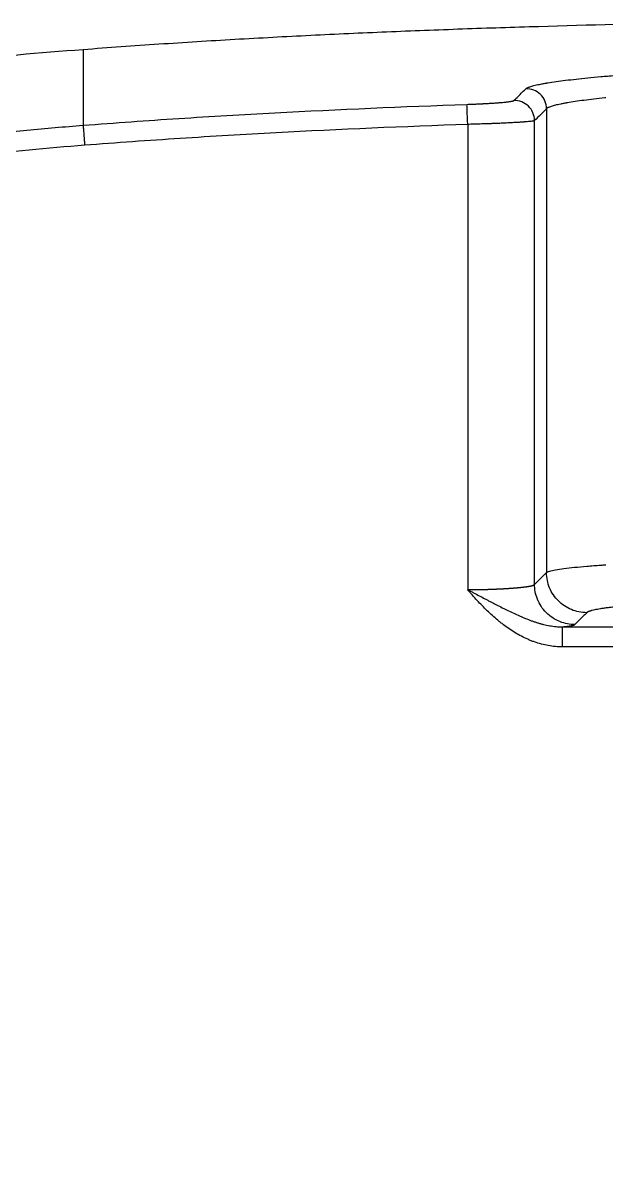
# Model space of a CAD drawing. Header units: millimetres. Extents: x -33000 to 294000, y 0 to 42408.
# Drawn here: x 181506.7 to 181550.2, y 16113.4 to 16198.7 of the extents above; entities that cross this region are included whole.
import ezdxf

# ---------------------------------------------------------------- set-up
doc = ezdxf.new("R2010")
doc.units = ezdxf.units.MM
doc.header["$LTSCALE"] = 50
doc.layers.add('arch', color=8, linetype='Continuous')

# ---------------------------------------------------------------- blocks, each defined once
blk = doc.blocks.new('A$C154C3404')
at = {"linetype": 'Continuous'}
for p, q in [((-198.65, -157.176), (-199.545, -158.058)), ((-198.65, -157.176), (-198.65, -191.82)), ((-199.545, -192.702), (-199.545, -158.058))]:
    blk.add_line(p, q, dxfattribs=at)
for centre, major_axis, ratio, start_param, end_param in [((-197.152, -191.82), (1.053, -1.068), 0.997302, 3.935293, 5.53518), ((-193.657, -191.537), (0.053, -1.499), 0.00001, 4.712414, 6.233299), ((-198.047, -192.702), (1.053, -1.068), 0.997304, 3.935721, 5.534739)]:
    blk.add_ellipse(centre, major_axis=major_axis, ratio=ratio, start_param=start_param, end_param=end_param, dxfattribs=at)
for points, knots in [([(-164.945, 191.469), (-162.151, 191.252), (-159.367, 190.992), (-153.818, 190.38), (-151.055, 190.028), (-145.549, 189.226), (-142.807, 188.776), (-137.347, 187.768), (-134.629, 187.211), (-129.219, 185.981), (-126.526, 185.308), (-121.171, 183.833), (-118.507, 183.031), (-114.536, 181.721), (-113.217, 181.266), (-110.586, 180.319), (-109.275, 179.826), (-107.315, 179.057), (-106.336, 178.664), (-105.361, 178.26), (-104.873, 178.056), (-104.711, 177.987), (-104.387, 177.85), (-102.928, 177.229), (-101.485, 176.585), (-98.942, 175.4), (-96.422, 174.175), (-92.716, 172.216), (-90.297, 170.824), (-87.904, 169.388), (-86.721, 168.647), (-84.383, 167.119), (-83.229, 166.332), (-80.949, 164.707), (-79.823, 163.87), (-78.159, 162.576), (-77.332, 161.919), (-76.378, 161.135), (-75.972, 160.795), (-75.702, 160.568), (-75.567, 160.454), (-74.356, 159.425), (-73.305, 158.49), (-71.254, 156.58), (-70.254, 155.605), (-68.303, 153.613), (-67.354, 152.596), (-65.505, 150.522), (-64.606, 149.464), (-62.86, 147.307), (-62.012, 146.208), (-60.37, 143.968), (-59.574, 142.826), (-58.421, 141.082), (-58.043, 140.496), (-57.3, 139.312), (-56.935, 138.715), (-56.217, 137.51), (-55.864, 136.903), (-55.171, 135.68), (-54.829, 135.063), (-54.409, 134.288), (-54.326, 134.132), (-54.159, 133.821), (-54.076, 133.665), (-53.829, 133.197), (-53.338, 132.26), (-52.86, 131.319), (-51.923, 129.43), (-51.321, 128.163), (-50.161, 125.614), (-49.602, 124.332), (-47.984, 120.467), (-46.986, 117.863), (-45.122, 112.61), (-44.257, 109.961), (-42.644, 104.623), (-41.896, 101.934), (-40.502, 96.522), (-39.856, 93.799), (-39.104, 90.376), (-38.882, 89.348), (-38.667, 88.318), (-38.525, 87.63), (-38.454, 87.286), (-38.105, 85.567), (-37.837, 84.191), (-37.063, 80.063), (-36.588, 77.309), (-35.707, 71.802), (-35.303, 69.047), (-34.181, 60.78), (-33.556, 55.267), (-32.761, 46.992), (-32.52, 44.234), (-32.088, 38.716), (-31.896, 35.956), (-31.393, 27.675), (-30.914, 16.63), (-30.766, 5.577), (-30.765, -5.48), (-30.838, -11.01), (-31.15, -22.074), (-31.389, -27.608), (-31.893, -35.912), (-32.085, -38.68), (-32.519, -44.219), (-32.761, -46.988), (-33.293, -52.529), (-33.583, -55.3), (-34.06, -59.457), (-34.226, -60.843), (-34.572, -63.615), (-34.753, -65.002), (-35.696, -71.934), (-36.571, -77.451), (-38.116, -85.674), (-38.67, -88.406), (-39.867, -93.85), (-40.511, -96.561), (-41.902, -101.96), (-42.65, -104.647), (-44.266, -109.994), (-45.135, -112.653), (-46.191, -115.627), (-46.31, -115.957), (-46.549, -116.617), (-46.67, -116.946), (-47.035, -117.933), (-47.778, -119.9), (-48.559, -121.846), (-50.179, -125.708), (-51.333, -128.244), (-52.879, -131.359), (-53.194, -131.979), (-53.834, -133.214), (-54.159, -133.828), (-55.152, -135.663), (-55.837, -136.874), (-56.906, -138.669), (-57.269, -139.263), (-58.009, -140.445), (-58.387, -141.032), (-59.542, -142.781), (-60.342, -143.931), (-61.588, -145.632), (-62.011, -146.195), (-62.55, -146.894), (-62.658, -147.033), (-62.875, -147.311), (-63.201, -147.727), (-64.411, -149.239), (-65.546, -150.572), (-67.406, -152.656), (-68.358, -153.672), (-70.304, -155.657), (-71.299, -156.625), (-73.329, -158.514), (-74.365, -159.435), (-76.477, -161.231), (-77.553, -162.106), (-79.744, -163.812), (-80.859, -164.643), (-83.126, -166.263), (-84.278, -167.051), (-86.034, -168.202), (-86.919, -168.769), (-87.963, -169.418), (-88.413, -169.693), (-88.714, -169.876), (-88.864, -169.967), (-90.221, -170.783), (-91.437, -171.483), (-93.887, -172.837), (-96.355, -174.144), (-98.858, -175.362), (-102.637, -177.127), (-105.189, -178.22), (-110.352, -180.256), (-112.962, -181.199), (-118.237, -182.949), (-120.901, -183.757), (-124.933, -184.874), (-126.284, -185.231), (-128.318, -185.743), (-128.998, -185.911), (-130.019, -186.156), (-130.36, -186.237), (-131.042, -186.396), (-132.749, -186.791), (-134.461, -187.163), (-136.52, -187.588), (-137.207, -187.725), (-138.582, -187.994), (-139.27, -188.125), (-142.713, -188.762), (-145.475, -189.217), (-151.015, -190.025), (-153.792, -190.379), (-157.967, -190.84), (-159.361, -190.982), (-162.151, -191.243), (-163.547, -191.363), (-164.944, -191.471)], [0, 0, 0, 0, 0.015625, 0.015625, 0.03125, 0.03125, 0.046875, 0.046875, 0.0625, 0.0625, 0.078125, 0.078125, 0.09375, 0.09375, 0.101562, 0.101562, 0.109375, 0.109375, 0.113281, 0.115234, 0.115234, 0.116211, 0.116211, 0.117187, 0.125, 0.125, 0.132812, 0.140625, 0.148437, 0.148437, 0.15625, 0.15625, 0.164062, 0.164062, 0.171875, 0.171875, 0.175781, 0.177734, 0.178711, 0.178711, 0.179687, 0.179687, 0.1875, 0.1875, 0.195312, 0.195312, 0.203125, 0.203125, 0.210937, 0.210937, 0.21875, 0.21875, 0.226562, 0.226562, 0.230469, 0.230469, 0.234375, 0.234375, 0.238281, 0.238281, 0.242187, 0.242187, 0.243164, 0.243164, 0.244141, 0.244141, 0.246094, 0.25, 0.25, 0.257812, 0.257812, 0.265625, 0.265625, 0.28125, 0.28125, 0.296875, 0.296875, 0.3125, 0.3125, 0.328125, 0.328125, 0.332031, 0.333984, 0.333984, 0.335937, 0.335937, 0.34375, 0.34375, 0.359375, 0.359375, 0.375, 0.375, 0.40625, 0.40625, 0.421875, 0.421875, 0.4375, 0.4375, 0.46875, 0.5, 0.5, 0.53125, 0.53125, 0.5625, 0.5625, 0.578125, 0.578125, 0.59375, 0.59375, 0.609375, 0.609375, 0.617187, 0.617187, 0.625, 0.625, 0.65625, 0.65625, 0.671875, 0.671875, 0.6875, 0.6875, 0.703125, 0.703125, 0.71875, 0.71875, 0.720703, 0.720703, 0.722656, 0.722656, 0.726562, 0.734375, 0.734375, 0.75, 0.75, 0.753906, 0.753906, 0.757812, 0.757812, 0.765625, 0.765625, 0.769531, 0.769531, 0.773437, 0.773437, 0.78125, 0.78125, 0.785156, 0.785156, 0.786133, 0.786133, 0.787109, 0.789062, 0.796875, 0.796875, 0.804687, 0.804687, 0.8125, 0.8125, 0.820312, 0.820312, 0.828125, 0.828125, 0.835937, 0.835937, 0.84375, 0.84375, 0.847656, 0.849609, 0.850586, 0.850586, 0.851562, 0.851562, 0.859375, 0.859375, 0.867187, 0.875, 0.875, 0.890625, 0.890625, 0.90625, 0.90625, 0.921875, 0.921875, 0.929687, 0.929687, 0.933594, 0.933594, 0.935547, 0.935547, 0.9375, 0.945312, 0.945312, 0.949219, 0.949219, 0.953125, 0.953125, 0.96875, 0.96875, 0.984375, 0.984375, 0.992187, 0.992187, 1, 1, 1, 1]), ([(-165.061, -189.978), (-162.288, -189.762), (-159.524, -189.504), (-154.011, -188.897), (-151.263, -188.547), (-145.784, -187.749), (-143.054, -187.301), (-137.613, -186.297), (-134.902, -185.741), (-129.501, -184.512), (-126.812, -183.839), (-122.795, -182.73), (-121.459, -182.344), (-119.793, -181.84), (-119.46, -181.738), (-118.794, -181.532), (-117.798, -181.22), (-116.806, -180.899), (-113.507, -179.806), (-110.898, -178.865), (-105.744, -176.834), (-103.2, -175.744), (-99.438, -173.985), (-96.947, -172.772), (-94.495, -171.472), (-92.063, -170.125), (-90.857, -169.429), (-89.512, -168.618), (-89.363, -168.528), (-89.065, -168.346), (-88.619, -168.073), (-87.584, -167.429), (-86.708, -166.865), (-84.968, -165.722), (-83.827, -164.939), (-81.582, -163.331), (-80.478, -162.505), (-78.31, -160.809), (-77.244, -159.939), (-75.154, -158.154), (-74.129, -157.238), (-72.12, -155.36), (-71.137, -154.397), (-69.212, -152.422), (-68.271, -151.411), (-66.433, -149.337), (-65.537, -148.275), (-64.444, -146.915), (-64.227, -146.642), (-63.903, -146.229), (-63.796, -146.091), (-63.582, -145.814), (-63.049, -145.121), (-62.528, -144.421), (-61.3, -142.73), (-60.513, -141.587), (-58.998, -139.268), (-58.271, -138.093), (-56.87, -135.714), (-56.196, -134.51), (-54.894, -132.079), (-54.264, -130.852), (-52.438, -127.138), (-51.303, -124.619), (-49.711, -120.782), (-48.942, -118.849), (-48.212, -116.895), (-47.913, -116.079), (-47.854, -115.915), (-47.735, -115.588), (-47.558, -115.097), (-47.383, -114.606), (-46.346, -111.655), (-45.492, -109.017), (-43.905, -103.712), (-43.17, -101.046), (-41.803, -95.69), (-41.17, -93), (-39.993, -87.601), (-39.449, -84.891), (-38.436, -79.453), (-37.734, -75.362), (-37.003, -70.569), (-36.658, -68.167), (-36.515, -67.137), (-36.42, -66.45), (-36.373, -66.106), (-35.956, -63.013), (-35.275, -57.516), (-34.704, -52.022), (-34.18, -46.529), (-33.942, -43.782), (-33.515, -38.291), (-33.326, -35.546), (-32.831, -27.313), (-32.595, -21.826), (-32.289, -10.857), (-32.218, -5.374), (-32.22, 5.589), (-32.293, 11.068), (-32.603, 22.024), (-32.84, 27.499), (-33.337, 35.71), (-33.526, 38.446), (-33.954, 43.917), (-34.192, 46.652), (-34.976, 54.856), (-35.593, 60.323), (-36.699, 68.519), (-37.098, 71.251), (-37.966, 76.712), (-38.435, 79.442), (-39.197, 83.535), (-39.461, 84.899), (-39.805, 86.604), (-39.874, 86.945), (-40.014, 87.627), (-40.227, 88.649), (-41.026, 92.389), (-41.822, 95.766), (-43.195, 101.136), (-43.931, 103.804), (-45.52, 109.1), (-46.371, 111.729), (-48.207, 116.942), (-49.19, 119.526), (-50.783, 123.362), (-51.884, 125.906), (-53.069, 128.422), (-53.993, 130.297), (-54.463, 131.231), (-55.027, 132.316), (-55.272, 132.78), (-55.436, 133.089), (-55.519, 133.244), (-56.264, 134.632), (-56.948, 135.849), (-58.01, 137.644), (-58.37, 138.238), (-59.102, 139.415), (-59.475, 139.999), (-60.613, 141.732), (-61.399, 142.867), (-63.021, 145.094), (-63.858, 146.187), (-65.584, 148.33), (-66.473, 149.381), (-68.302, 151.441), (-69.241, 152.451), (-71.171, 154.429), (-72.161, 155.397), (-74.193, 157.294), (-75.233, 158.221), (-76.432, 159.243), (-76.566, 159.356), (-76.834, 159.581), (-76.968, 159.694), (-77.372, 160.03), (-78.182, 160.697), (-79.001, 161.349), (-80.651, 162.633), (-81.767, 163.464), (-84.027, 165.076), (-85.172, 165.857), (-87.49, 167.373), (-88.663, 168.107), (-91.035, 169.531), (-93.435, 170.911), (-97.11, 172.852), (-99.609, 174.065), (-102.131, 175.239), (-103.404, 175.807), (-104.849, 176.424), (-105.009, 176.492), (-105.331, 176.628), (-105.492, 176.696), (-105.975, 176.898), (-106.943, 177.299), (-107.913, 177.687), (-109.857, 178.449), (-111.157, 178.937), (-113.766, 179.875), (-115.075, 180.325), (-119.013, 181.622), (-121.654, 182.416), (-126.965, 183.876), (-129.635, 184.542), (-135, 185.759), (-137.695, 186.311), (-143.109, 187.308), (-145.828, 187.753), (-151.288, 188.548), (-154.028, 188.896), (-159.53, 189.502), (-162.29, 189.76), (-165.061, 189.975)], [0, 0, 0, 0, 0.015625, 0.015625, 0.03125, 0.03125, 0.046875, 0.046875, 0.0625, 0.0625, 0.078125, 0.078125, 0.085938, 0.085938, 0.087891, 0.087891, 0.089844, 0.09375, 0.09375, 0.109375, 0.109375, 0.125, 0.125, 0.132812, 0.140625, 0.140625, 0.148437, 0.148437, 0.149414, 0.149414, 0.150391, 0.152344, 0.15625, 0.15625, 0.164062, 0.164062, 0.171875, 0.171875, 0.179687, 0.179687, 0.1875, 0.1875, 0.195312, 0.195312, 0.203125, 0.203125, 0.210938, 0.210938, 0.212891, 0.212891, 0.213867, 0.213867, 0.214844, 0.21875, 0.21875, 0.226563, 0.226563, 0.234375, 0.234375, 0.242188, 0.242188, 0.25, 0.25, 0.265625, 0.265625, 0.273438, 0.277344, 0.277344, 0.27832, 0.27832, 0.279297, 0.28125, 0.28125, 0.296875, 0.296875, 0.3125, 0.3125, 0.328125, 0.328125, 0.34375, 0.34375, 0.359375, 0.367188, 0.371094, 0.373047, 0.373047, 0.375, 0.375, 0.390625, 0.40625, 0.40625, 0.421875, 0.421875, 0.4375, 0.4375, 0.46875, 0.46875, 0.5, 0.5, 0.53125, 0.53125, 0.5625, 0.5625, 0.578125, 0.578125, 0.59375, 0.59375, 0.625, 0.625, 0.640625, 0.640625, 0.65625, 0.65625, 0.664063, 0.664063, 0.666016, 0.666016, 0.667969, 0.671875, 0.6875, 0.6875, 0.703125, 0.703125, 0.71875, 0.71875, 0.734375, 0.734375, 0.742188, 0.75, 0.75, 0.753906, 0.755859, 0.756836, 0.756836, 0.757813, 0.757813, 0.765625, 0.765625, 0.769531, 0.769531, 0.773438, 0.773438, 0.78125, 0.78125, 0.789063, 0.789063, 0.796875, 0.796875, 0.804688, 0.804688, 0.8125, 0.8125, 0.820313, 0.820313, 0.821289, 0.821289, 0.822266, 0.822266, 0.824219, 0.828125, 0.828125, 0.835938, 0.835938, 0.84375, 0.84375, 0.851563, 0.851563, 0.859375, 0.867188, 0.875, 0.875, 0.882813, 0.882813, 0.883789, 0.883789, 0.884766, 0.884766, 0.886719, 0.890625, 0.890625, 0.898438, 0.898438, 0.90625, 0.90625, 0.921875, 0.921875, 0.9375, 0.9375, 0.953125, 0.953125, 0.96875, 0.96875, 0.984375, 0.984375, 1, 1, 1, 1]), ([(-164.946, -197.115), (-161.701, -196.865), (-158.46, -196.589), (-151.987, -195.964), (-148.755, -195.615), (-142.304, -194.825), (-139.085, -194.385), (-134.266, -193.639), (-132.662, -193.376), (-129.458, -192.82), (-127.858, -192.526), (-125.462, -192.059), (-124.663, -191.9), (-123.467, -191.653), (-123.068, -191.57), (-122.271, -191.401), (-120.281, -190.973), (-118.301, -190.517), (-115.147, -189.749), (-113.576, -189.345), (-110.451, -188.495), (-108.896, -188.049), (-104.255, -186.643), (-101.193, -185.615), (-96.658, -183.912), (-95.155, -183.318), (-92.171, -182.072), (-90.689, -181.421), (-87.748, -180.055), (-86.288, -179.342), (-84.117, -178.221), (-83.396, -177.839), (-82.319, -177.252), (-81.961, -177.055), (-81.425, -176.755), (-81.247, -176.654), (-80.891, -176.452), (-79.292, -175.54), (-77.724, -174.589), (-74.989, -172.838), (-73.647, -171.932), (-71.015, -170.057), (-69.725, -169.088), (-67.2, -167.084), (-65.965, -166.05), (-63.55, -163.914), (-62.371, -162.813), (-60.645, -161.11), (-60.076, -160.533), (-58.955, -159.363), (-58.401, -158.768), (-57.309, -157.563), (-56.77, -156.951), (-55.973, -156.021), (-55.709, -155.708), (-55.184, -155.079), (-54.924, -154.763), (-53.63, -153.17), (-52.63, -151.869), (-51.42, -150.211), (-51.18, -149.879), (-50.705, -149.21), (-49.999, -148.204), (-49.312, -147.186), (-47.964, -145.136), (-47.099, -143.749), (-45.431, -140.938), (-44.629, -139.514), (-43.083, -136.632), (-42.339, -135.173), (-41.444, -133.329), (-41.266, -132.959), (-40.915, -132.218), (-40.394, -131.104), (-39.889, -129.983), (-38.898, -127.732), (-38.265, -126.22), (-37.657, -124.696)], [0, 0, 0, 0, 0.0625, 0.0625, 0.125, 0.125, 0.1875, 0.1875, 0.21875, 0.21875, 0.25, 0.25, 0.265625, 0.265625, 0.273437, 0.273437, 0.28125, 0.3125, 0.3125, 0.34375, 0.34375, 0.375, 0.375, 0.4375, 0.4375, 0.46875, 0.46875, 0.5, 0.5, 0.53125, 0.53125, 0.546875, 0.546875, 0.554687, 0.554687, 0.558594, 0.558594, 0.5625, 0.59375, 0.59375, 0.625, 0.625, 0.65625, 0.65625, 0.6875, 0.6875, 0.71875, 0.71875, 0.734375, 0.734375, 0.75, 0.75, 0.765625, 0.765625, 0.773437, 0.773437, 0.78125, 0.78125, 0.8125, 0.8125, 0.820312, 0.820312, 0.828125, 0.84375, 0.84375, 0.875, 0.875, 0.90625, 0.90625, 0.9375, 0.9375, 0.945312, 0.945312, 0.953125, 0.96875, 0.96875, 1, 1, 1, 1]), ([(-200.74, -152.51), (-200.56, -152.51), (-200.381, -152.518), (-200.027, -152.55), (-199.852, -152.573), (-199.503, -152.635), (-199.33, -152.674), (-198.987, -152.764), (-198.817, -152.817), (-198.605, -152.891), (-198.563, -152.906), (-198.479, -152.938), (-198.354, -152.986), (-198.23, -153.037), (-197.986, -153.144), (-197.826, -153.221), (-197.512, -153.385), (-197.358, -153.471), (-197.055, -153.654), (-196.906, -153.75), (-196.612, -153.95), (-196.468, -154.054), (-196.255, -154.216), (-196.184, -154.27), (-196.044, -154.382), (-195.975, -154.438), (-195.769, -154.609), (-195.635, -154.726), (-195.37, -154.965), (-195.24, -155.087), (-194.984, -155.336), (-194.858, -155.463), (-194.609, -155.72), (-194.487, -155.85), (-194.245, -156.113), (-194.126, -156.246), (-193.948, -156.446), (-193.889, -156.513), (-193.801, -156.614), (-193.772, -156.648), (-193.728, -156.698), (-193.713, -156.715), (-193.691, -156.74), (-193.683, -156.748), (-193.672, -156.761), (-193.668, -156.765), (-193.664, -156.769), (-193.663, -156.77), (-193.662, -156.771), (-193.662, -156.771), (-193.662, -156.771), (-193.662, -156.771), (-193.661, -156.771), (-193.661, -156.773), (-193.658, -156.776), (-193.656, -156.78), (-193.655, -156.782)], [0, 0, 0, 0, 0.0625, 0.0625, 0.125, 0.125, 0.1875, 0.1875, 0.25, 0.25, 0.265625, 0.265625, 0.28125, 0.3125, 0.3125, 0.375, 0.375, 0.4375, 0.4375, 0.5, 0.5, 0.5625, 0.5625, 0.59375, 0.59375, 0.625, 0.625, 0.6875, 0.6875, 0.75, 0.75, 0.8125, 0.8125, 0.875, 0.875, 0.9375, 0.9375, 0.96875, 0.96875, 0.984375, 0.984375, 0.992188, 0.992188, 0.996094, 0.996094, 0.998047, 0.998047, 0.998291, 0.998413, 0.998413, 0.998444, 0.998444, 0.998474, 0.998535, 0.999023, 1, 1, 1, 1]), ([(-200.74, -152.51), (-200.739, -152.606), (-200.739, -152.701), (-200.739, -152.887), (-200.738, -152.979), (-200.738, -153.155), (-200.738, -153.24), (-200.737, -153.4), (-200.737, -153.475), (-200.737, -153.613), (-200.737, -153.676), (-200.736, -153.786), (-200.736, -153.834), (-200.736, -153.913), (-200.736, -153.945), (-200.736, -153.99), (-200.736, -154.004), (-200.736, -154.009)], [0, 0, 0, 0, 0.125, 0.125, 0.25, 0.25, 0.375, 0.375, 0.5, 0.5, 0.625, 0.625, 0.75, 0.75, 0.875, 0.875, 1, 1, 1, 1]), ([(-202.544, -155.062), (-202.444, -154.964), (-202.245, -154.767), (-201.946, -154.473), (-201.746, -154.277), (-201.647, -154.18)], [0, 0, 0, 0, 0.334305, 0.667638, 1, 1, 1, 1]), ([(-200.735, -154.009), (-200.742, -154.009), (-200.755, -154.01), (-200.774, -154.012), (-200.794, -154.014), (-200.813, -154.016), (-200.833, -154.018), (-200.852, -154.02), (-200.871, -154.023), (-200.89, -154.025), (-200.909, -154.027), (-200.928, -154.029), (-200.947, -154.031), (-200.966, -154.033), (-200.985, -154.035), (-201.003, -154.038), (-201.022, -154.04), (-201.04, -154.042), (-201.058, -154.044), (-201.076, -154.047), (-201.094, -154.049), (-201.111, -154.051), (-201.129, -154.054), (-201.146, -154.056), (-201.164, -154.058), (-201.181, -154.061), (-201.197, -154.063), (-201.214, -154.066), (-201.23, -154.068), (-201.247, -154.071), (-201.263, -154.073), (-201.279, -154.076), (-201.294, -154.078), (-201.31, -154.081), (-201.325, -154.083), (-201.34, -154.086), (-201.354, -154.088), (-201.369, -154.091), (-201.383, -154.094), (-201.397, -154.097), (-201.411, -154.099), (-201.424, -154.102), (-201.437, -154.105), (-201.45, -154.107), (-201.462, -154.11), (-201.474, -154.113), (-201.486, -154.116), (-201.498, -154.119), (-201.509, -154.122), (-201.52, -154.124), (-201.53, -154.127), (-201.54, -154.13), (-201.55, -154.133), (-201.559, -154.136), (-201.568, -154.139), (-201.577, -154.142), (-201.585, -154.145), (-201.593, -154.148), (-201.6, -154.151), (-201.607, -154.154), (-201.614, -154.157), (-201.62, -154.161), (-201.626, -154.164), (-201.631, -154.167), (-201.636, -154.17), (-201.64, -154.173), (-201.644, -154.176), (-201.646, -154.179), (-201.647, -154.18)], [0, 0, 0, 0, 0.012246, 0.024582, 0.037008, 0.049524, 0.062129, 0.074824, 0.087609, 0.100484, 0.113449, 0.126503, 0.139647, 0.15288, 0.166203, 0.179616, 0.193118, 0.206709, 0.220391, 0.234161, 0.248021, 0.261971, 0.276009, 0.290137, 0.304355, 0.318662, 0.333057, 0.347543, 0.362117, 0.376781, 0.391533, 0.406375, 0.421306, 0.436326, 0.451435, 0.466633, 0.48192, 0.497297, 0.512762, 0.528316, 0.543959, 0.55969, 0.575511, 0.591421, 0.607419, 0.623507, 0.639683, 0.655949, 0.672303, 0.688746, 0.705279, 0.7219, 0.73861, 0.75541, 0.772298, 0.789276, 0.806343, 0.823499, 0.840745, 0.858081, 0.875506, 0.89302, 0.910625, 0.928319, 0.946104, 0.963979, 0.981944, 1, 1, 1, 1]), ([(-201.647, -154.18), (-201.471, -154.18), (-201.288, -154.196), (-200.917, -154.265), (-200.73, -154.319), (-200.361, -154.465), (-200.181, -154.558), (-199.838, -154.782), (-199.677, -154.913), (-199.384, -155.206), (-199.253, -155.367), (-199.029, -155.709), (-198.936, -155.89), (-198.716, -156.442), (-198.651, -156.823), (-198.65, -157.176)], [0, 0, 0, 0, 0.125, 0.125, 0.25, 0.25, 0.375, 0.375, 0.5, 0.5, 0.625, 0.625, 0.75, 0.75, 1, 1, 1, 1]), ([(-193.655, -156.782), (-193.657, -156.781), (-193.66, -156.779), (-193.664, -156.776), (-193.665, -156.775), (-193.666, -156.774), (-193.666, -156.774), (-193.667, -156.774), (-193.672, -156.772), (-193.677, -156.77), (-193.691, -156.763), (-193.7, -156.758), (-193.727, -156.744), (-193.745, -156.735), (-193.799, -156.706), (-193.835, -156.687), (-193.944, -156.631), (-194.016, -156.592), (-194.232, -156.478), (-194.375, -156.402), (-194.662, -156.25), (-194.806, -156.174), (-195.02, -156.061), (-195.092, -156.023), (-195.235, -155.948), (-195.307, -155.911), (-195.451, -155.837), (-195.522, -155.8), (-195.666, -155.726), (-195.737, -155.69), (-195.952, -155.581), (-196.095, -155.508), (-196.309, -155.401), (-196.381, -155.366), (-196.524, -155.295), (-196.595, -155.26), (-196.81, -155.156), (-196.954, -155.088), (-197.241, -154.953), (-197.385, -154.888), (-197.602, -154.792), (-197.675, -154.761), (-197.82, -154.699), (-197.893, -154.668), (-198.112, -154.578), (-198.259, -154.521), (-198.482, -154.439), (-198.556, -154.413), (-198.706, -154.362), (-198.781, -154.337), (-198.933, -154.29), (-199.009, -154.267), (-199.162, -154.224), (-199.239, -154.203), (-199.471, -154.146), (-199.626, -154.114), (-199.861, -154.074), (-199.939, -154.062), (-200.097, -154.042), (-200.176, -154.033), (-200.414, -154.013), (-200.574, -154.007), (-200.736, -154.009)], [0, 0, 0, 0, 0.000977, 0.001465, 0.001709, 0.001709, 0.001831, 0.001831, 0.001953, 0.003906, 0.003906, 0.007812, 0.007812, 0.015625, 0.015625, 0.03125, 0.03125, 0.0625, 0.0625, 0.125, 0.125, 0.1875, 0.1875, 0.21875, 0.21875, 0.25, 0.25, 0.28125, 0.28125, 0.3125, 0.3125, 0.375, 0.375, 0.40625, 0.40625, 0.4375, 0.4375, 0.5, 0.5, 0.5625, 0.5625, 0.59375, 0.59375, 0.625, 0.625, 0.6875, 0.6875, 0.71875, 0.71875, 0.75, 0.75, 0.78125, 0.78125, 0.8125, 0.8125, 0.875, 0.875, 0.90625, 0.90625, 0.9375, 0.9375, 1, 1, 1, 1]), ([(-214.808, -156.041), (-214.785, -156.04), (-214.739, -156.039), (-214.67, -156.037), (-214.602, -156.035), (-214.534, -156.033), (-214.465, -156.032), (-214.398, -156.03), (-214.112, -156.022), (-213.615, -156.007), (-212.917, -155.985), (-212.235, -155.961), (-211.346, -155.927), (-210.277, -155.882), (-209.206, -155.83), (-208.324, -155.782), (-207.608, -155.738), (-206.821, -155.686), (-205.993, -155.623), (-205.301, -155.561), (-204.8, -155.511), (-204.452, -155.472), (-204.131, -155.433), (-203.837, -155.393), (-203.573, -155.353), (-203.338, -155.313), (-203.132, -155.272), (-203.004, -155.242), (-202.932, -155.223), (-202.904, -155.216), (-202.877, -155.208), (-202.851, -155.201), (-202.826, -155.193), (-202.802, -155.186), (-202.779, -155.178), (-202.756, -155.17), (-202.735, -155.163), (-202.715, -155.155), (-202.695, -155.147), (-202.677, -155.14), (-202.659, -155.132), (-202.643, -155.124), (-202.627, -155.117), (-202.613, -155.109), (-202.599, -155.101), (-202.586, -155.093), (-202.574, -155.086), (-202.563, -155.078), (-202.553, -155.07), (-202.547, -155.065), (-202.544, -155.062)], [0, 0, 0, 0, 0.00328, 0.006559, 0.009835, 0.01311, 0.016383, 0.019654, 0.022924, 0.057663, 0.092386, 0.127141, 0.161976, 0.231771, 0.30158, 0.348098, 0.394547, 0.441043, 0.51077, 0.580511, 0.615477, 0.650382, 0.685273, 0.720198, 0.75505, 0.789822, 0.824564, 0.859324, 0.865628, 0.871938, 0.878256, 0.884581, 0.890913, 0.897253, 0.903602, 0.909959, 0.916325, 0.9227, 0.929084, 0.935477, 0.941881, 0.948294, 0.954718, 0.961153, 0.967599, 0.974056, 0.980524, 0.987004, 0.993496, 1, 1, 1, 1]), ([(-202.544, -155.062), (-202.348, -155.063), (-202.152, -155.082), (-201.768, -155.159), (-201.58, -155.216), (-201.218, -155.367), (-201.044, -155.46), (-200.718, -155.678), (-200.565, -155.803), (-200.288, -156.08), (-200.163, -156.232), (-199.944, -156.558), (-199.851, -156.732), (-199.7, -157.094), (-199.643, -157.282), (-199.565, -157.666), (-199.546, -157.862), (-199.545, -158.058)], [0, 0, 0, 0, 0.125, 0.125, 0.25, 0.25, 0.375, 0.375, 0.5, 0.5, 0.625, 0.625, 0.75, 0.75, 0.875, 0.875, 1, 1, 1, 1]), ([(-193.657, -156.782), (-193.668, -156.782), (-193.692, -156.782), (-193.727, -156.782), (-193.763, -156.782), (-193.799, -156.783), (-193.835, -156.783), (-193.871, -156.783), (-193.907, -156.783), (-193.943, -156.783), (-193.98, -156.784), (-194.017, -156.784), (-194.053, -156.784), (-194.09, -156.785), (-194.127, -156.785), (-194.164, -156.786), (-194.201, -156.786), (-194.239, -156.786), (-194.276, -156.787), (-194.314, -156.788), (-194.352, -156.788), (-194.389, -156.789), (-194.427, -156.789), (-194.465, -156.79), (-194.503, -156.791), (-194.541, -156.791), (-194.58, -156.792), (-194.618, -156.793), (-194.656, -156.794), (-194.695, -156.795), (-194.734, -156.796), (-194.772, -156.796), (-194.811, -156.797), (-194.85, -156.798), (-194.889, -156.799), (-194.928, -156.8), (-194.967, -156.801), (-195.006, -156.803), (-195.045, -156.804), (-195.084, -156.805), (-195.123, -156.806), (-195.162, -156.807), (-195.202, -156.808), (-195.241, -156.81), (-195.28, -156.811), (-195.32, -156.812), (-195.359, -156.814), (-195.399, -156.815), (-195.438, -156.817), (-195.478, -156.818), (-195.517, -156.819), (-195.556, -156.821), (-195.596, -156.822), (-195.635, -156.824), (-195.675, -156.826), (-195.714, -156.827), (-195.754, -156.829), (-195.793, -156.831), (-195.832, -156.832), (-195.872, -156.834), (-195.911, -156.836), (-195.95, -156.838), (-195.989, -156.84), (-196.029, -156.841), (-196.068, -156.843), (-196.107, -156.845), (-196.146, -156.847), (-196.185, -156.849), (-196.223, -156.851), (-196.262, -156.853), (-196.301, -156.855), (-196.339, -156.857), (-196.378, -156.86), (-196.416, -156.862), (-196.454, -156.864), (-196.492, -156.866), (-196.53, -156.869), (-196.568, -156.871), (-196.606, -156.873), (-196.644, -156.875), (-196.681, -156.878), (-196.718, -156.88), (-196.755, -156.883), (-196.792, -156.885), (-196.829, -156.888), (-196.866, -156.89), (-196.902, -156.893), (-196.939, -156.895), (-196.975, -156.898), (-197.011, -156.901), (-197.046, -156.903), (-197.082, -156.906), (-197.117, -156.909), (-197.152, -156.912), (-197.187, -156.914), (-197.221, -156.917), (-197.256, -156.92), (-197.29, -156.923), (-197.324, -156.926), (-197.357, -156.929), (-197.391, -156.932), (-197.424, -156.935), (-197.456, -156.938), (-197.489, -156.941), (-197.521, -156.944), (-197.553, -156.947), (-197.585, -156.95), (-197.616, -156.954), (-197.647, -156.957), (-197.677, -156.96), (-197.708, -156.963), (-197.738, -156.967), (-197.767, -156.97), (-197.796, -156.973), (-197.825, -156.977), (-197.854, -156.98), (-197.882, -156.984), (-197.91, -156.987), (-197.937, -156.991), (-197.964, -156.994), (-197.99, -156.998), (-198.017, -157.001), (-198.042, -157.005), (-198.068, -157.009), (-198.092, -157.013), (-198.117, -157.016), (-198.141, -157.02), (-198.164, -157.024), (-198.187, -157.028), (-198.21, -157.031), (-198.232, -157.035), (-198.254, -157.039), (-198.275, -157.043), (-198.296, -157.047), (-198.316, -157.051), (-198.336, -157.055), (-198.355, -157.059), (-198.373, -157.063), (-198.391, -157.068), (-198.409, -157.072), (-198.426, -157.076), (-198.442, -157.08), (-198.458, -157.084), (-198.474, -157.089), (-198.489, -157.093), (-198.503, -157.097), (-198.516, -157.102), (-198.529, -157.106), (-198.542, -157.111), (-198.554, -157.115), (-198.565, -157.119), (-198.576, -157.124), (-198.585, -157.129), (-198.595, -157.133), (-198.604, -157.138), (-198.612, -157.142), (-198.619, -157.147), (-198.626, -157.152), (-198.632, -157.156), (-198.637, -157.161), (-198.642, -157.166), (-198.646, -157.171), (-198.649, -157.174), (-198.65, -157.176)], [0, 0, 0, 0, 0.004651, 0.009321, 0.014011, 0.01872, 0.023448, 0.028196, 0.032963, 0.037749, 0.042555, 0.047381, 0.052226, 0.05709, 0.061973, 0.066876, 0.071799, 0.076741, 0.081702, 0.086683, 0.091683, 0.096703, 0.101742, 0.106801, 0.111879, 0.116976, 0.122093, 0.127229, 0.132385, 0.13756, 0.142755, 0.147969, 0.153203, 0.158456, 0.163729, 0.169021, 0.174333, 0.179664, 0.185014, 0.190384, 0.195774, 0.201183, 0.206611, 0.212059, 0.217527, 0.223014, 0.22852, 0.234046, 0.239592, 0.245157, 0.250741, 0.256345, 0.261969, 0.267612, 0.273274, 0.278956, 0.284658, 0.290379, 0.296119, 0.30188, 0.307659, 0.313458, 0.319277, 0.325115, 0.330973, 0.33685, 0.342747, 0.348664, 0.354599, 0.360555, 0.36653, 0.372524, 0.378539, 0.384572, 0.390625, 0.396698, 0.40279, 0.408902, 0.415034, 0.421184, 0.427355, 0.433545, 0.439755, 0.445984, 0.452233, 0.458501, 0.464789, 0.471096, 0.477423, 0.48377, 0.490136, 0.496521, 0.502927, 0.509352, 0.515796, 0.52226, 0.528744, 0.535247, 0.54177, 0.548312, 0.554874, 0.561455, 0.568056, 0.574677, 0.581317, 0.587977, 0.594656, 0.601355, 0.608074, 0.614812, 0.62157, 0.628347, 0.635144, 0.641961, 0.648797, 0.655653, 0.662528, 0.669423, 0.676338, 0.683272, 0.690226, 0.697199, 0.704192, 0.711205, 0.718237, 0.725289, 0.73236, 0.739451, 0.746562, 0.753692, 0.760842, 0.768012, 0.775201, 0.78241, 0.789638, 0.796886, 0.804154, 0.811441, 0.818748, 0.826074, 0.83342, 0.840786, 0.848171, 0.855576, 0.863001, 0.870445, 0.877909, 0.885392, 0.892895, 0.900418, 0.90796, 0.915522, 0.923104, 0.930705, 0.938326, 0.945967, 0.953627, 0.961306, 0.969006, 0.976725, 0.984464, 0.992222, 1, 1, 1, 1]), ([(-199.545, -158.058), (-199.587, -158.095), (-199.667, -158.13), (-199.895, -158.199), (-200.044, -158.233), (-200.402, -158.298), (-200.611, -158.33), (-201.084, -158.392), (-201.347, -158.422), (-201.919, -158.48), (-202.229, -158.508), (-202.886, -158.562), (-203.234, -158.589), (-203.721, -158.623), (-203.846, -158.631), (-203.973, -158.639)], [0, 0, 0, 0, 0.157747, 0.157747, 0.315495, 0.315495, 0.473242, 0.473242, 0.630989, 0.630989, 0.788737, 0.788737, 0.946484, 0.946484, 1, 1, 1, 1]), ([(-193.657, -191.537), (-188.886, -191.368), (-184.117, -191.162), (-176.967, -190.779), (-174.585, -190.639), (-169.821, -190.33), (-167.441, -190.162), (-165.061, -189.977)], [0, 0, 0, 0, 0.5, 0.5, 0.75, 0.75, 1, 1, 1, 1]), ([(-164.945, -191.471), (-164.945, -191.466), (-164.946, -191.452), (-164.95, -191.407), (-164.952, -191.376), (-164.958, -191.297), (-164.962, -191.249), (-164.97, -191.139), (-164.975, -191.077), (-164.986, -190.939), (-164.992, -190.865), (-165.004, -190.705), (-165.011, -190.62), (-165.024, -190.444), (-165.031, -190.353), (-165.046, -190.167), (-165.053, -190.072), (-165.061, -189.977)], [0, 0, 0, 0, 0.125, 0.125, 0.25, 0.25, 0.375, 0.375, 0.5, 0.5, 0.625, 0.625, 0.75, 0.75, 0.875, 0.875, 1, 1, 1, 1]), ([(-198.65, -191.82), (-198.641, -191.814), (-198.625, -191.808), (-198.59, -191.799), (-198.577, -191.796), (-198.546, -191.79), (-198.528, -191.787), (-198.471, -191.777), (-198.425, -191.771), (-198.321, -191.758), (-198.203, -191.745), (-198.057, -191.732), (-197.957, -191.724), (-197.937, -191.722), (-197.895, -191.719), (-197.874, -191.717), (-197.809, -191.712), (-197.764, -191.709), (-197.626, -191.699), (-197.43, -191.686), (-197.212, -191.673), (-197.04, -191.664), (-196.952, -191.659), (-196.861, -191.654), (-196.8, -191.651), (-196.768, -191.649), (-196.612, -191.641), (-196.482, -191.635), (-196.217, -191.623), (-195.944, -191.611), (-195.657, -191.6), (-195.473, -191.593), (-195.436, -191.591), (-195.361, -191.588), (-195.324, -191.587), (-195.211, -191.583), (-195.135, -191.58), (-194.907, -191.573), (-194.6, -191.563), (-194.289, -191.553), (-193.975, -191.545), (-193.816, -191.541), (-193.657, -191.537)], [0, 0, 0, 0, 0.0625, 0.0625, 0.09375, 0.09375, 0.125, 0.125, 0.1875, 0.1875, 0.25, 0.3125, 0.3125, 0.328125, 0.328125, 0.34375, 0.34375, 0.375, 0.375, 0.4375, 0.5, 0.5, 0.53125, 0.546875, 0.546875, 0.5625, 0.5625, 0.625, 0.625, 0.6875, 0.75, 0.75, 0.765625, 0.765625, 0.78125, 0.78125, 0.8125, 0.8125, 0.875, 0.9375, 0.9375, 1, 1, 1, 1]), ([(-164.945, -191.471), (-167.33, -191.656), (-169.716, -191.825), (-174.489, -192.134), (-176.877, -192.275), (-184.043, -192.659), (-188.823, -192.865), (-193.604, -193.034)], [0, 0, 0, 0, 0.25, 0.25, 0.5, 0.5, 1, 1, 1, 1]), ([(-164.947, -197.115), (-164.947, -197.097), (-164.947, -197.063), (-164.946, -197.012), (-164.946, -196.96), (-164.946, -196.909), (-164.945, -196.858), (-164.945, -196.806), (-164.944, -196.752), (-164.944, -196.668), (-164.943, -196.531), (-164.944, -196.361), (-164.944, -196.174), (-164.944, -195.984), (-164.944, -195.762), (-164.944, -195.456), (-164.944, -195.083), (-164.944, -194.661), (-164.944, -194.259), (-164.944, -193.952), (-164.944, -193.694), (-164.943, -193.442), (-164.943, -193.076), (-164.944, -192.776), (-164.944, -192.579), (-164.944, -192.523), (-164.944, -192.467), (-164.944, -192.41), (-164.944, -192.354), (-164.944, -192.298), (-164.944, -192.242), (-164.944, -192.186), (-164.943, -192.129), (-164.943, -192.073), (-164.943, -192.03), (-164.943, -191.998), (-164.943, -191.972), (-164.943, -191.937), (-164.944, -191.893), (-164.945, -191.84), (-164.946, -191.777), (-164.947, -191.721), (-164.948, -191.675), (-164.948, -191.641), (-164.948, -191.607), (-164.948, -191.573), (-164.947, -191.539), (-164.946, -191.505), (-164.945, -191.482), (-164.945, -191.471)], [0, 0, 0, 0, 0.009096, 0.018192, 0.027287, 0.036383, 0.045478, 0.054574, 0.063669, 0.074492, 0.098825, 0.136669, 0.164664, 0.198329, 0.237663, 0.282668, 0.360993, 0.435768, 0.506992, 0.574667, 0.599238, 0.643928, 0.708738, 0.793666, 0.803621, 0.813575, 0.82353, 0.833485, 0.843439, 0.853394, 0.863348, 0.873303, 0.883257, 0.893211, 0.903165, 0.906068, 0.91061, 0.916791, 0.924613, 0.934074, 0.945175, 0.957915, 0.963928, 0.969941, 0.975953, 0.981965, 0.987977, 0.993989, 1, 1, 1, 1]), ([(-203.979, -193.525), (-203.954, -193.522), (-203.64, -193.489), (-203.068, -193.425), (-202.326, -193.333), (-201.885, -193.271), (-201.47, -193.209), (-201.277, -193.178), (-201.074, -193.143), (-201.052, -193.139), (-201.008, -193.132), (-200.943, -193.12), (-200.796, -193.093), (-200.678, -193.07), (-200.454, -193.024), (-200.187, -192.964), (-199.877, -192.874), (-199.73, -192.816), (-199.614, -192.759), (-199.572, -192.73), (-199.545, -192.702)], [0, 0, 0, 0, 0.00952, 0.119573, 0.229626, 0.33968, 0.33968, 0.449733, 0.449733, 0.46349, 0.46349, 0.477246, 0.50476, 0.559787, 0.559787, 0.66984, 0.779893, 0.889947, 0.889947, 1, 1, 1, 1]), ([(-197.104, -193.317), (-197.156, -193.369), (-197.209, -193.42), (-197.471, -193.678), (-197.68, -193.884), (-197.926, -194.127), (-197.964, -194.163), (-198.001, -194.2)], [0, 0, 0, 0, 0.175122, 0.175122, 0.875609, 0.875609, 1, 1, 1, 1]), ([(-193.604, -193.034), (-193.715, -193.038), (-193.826, -193.042), (-194.047, -193.051), (-194.265, -193.06), (-194.48, -193.07), (-194.64, -193.078), (-194.693, -193.08), (-194.772, -193.084), (-194.798, -193.086), (-194.85, -193.088), (-194.98, -193.095), (-195.207, -193.108), (-195.494, -193.126), (-195.675, -193.138), (-195.785, -193.146), (-195.806, -193.148), (-195.85, -193.151), (-195.913, -193.156), (-195.975, -193.161), (-196.096, -193.17), (-196.248, -193.183), (-196.386, -193.197), (-196.483, -193.206), (-196.514, -193.21), (-196.56, -193.215), (-196.574, -193.216), (-196.604, -193.22), (-196.675, -193.228), (-196.79, -193.243), (-196.915, -193.262), (-196.979, -193.275), (-197.019, -193.284), (-197.031, -193.287), (-197.053, -193.293), (-197.062, -193.296), (-197.087, -193.305), (-197.098, -193.311), (-197.104, -193.317)], [0, 0, 0, 0, 0.0625, 0.0625, 0.125, 0.1875, 0.1875, 0.21875, 0.21875, 0.234375, 0.234375, 0.25, 0.3125, 0.375, 0.4375, 0.4375, 0.453125, 0.453125, 0.46875, 0.5, 0.5, 0.5625, 0.625, 0.625, 0.65625, 0.65625, 0.671875, 0.671875, 0.6875, 0.75, 0.8125, 0.875, 0.875, 0.90625, 0.90625, 0.9375, 0.9375, 1, 1, 1, 1]), ([(-198.001, -194.2), (-198.029, -194.228), (-198.075, -194.256), (-198.197, -194.314), (-198.353, -194.372), (-198.682, -194.461), (-198.967, -194.522), (-199.204, -194.568), (-199.329, -194.591), (-199.485, -194.618), (-199.555, -194.629), (-199.601, -194.637), (-199.625, -194.641), (-199.84, -194.676), (-200.046, -194.707), (-200.486, -194.769), (-200.954, -194.831), (-201.742, -194.923), (-202.615, -195.015), (-203.254, -195.075), (-203.671, -195.113), (-203.798, -195.124), (-203.926, -195.135), (-204.012, -195.142), (-204.056, -195.146), (-204.273, -195.165), (-204.45, -195.18), (-204.989, -195.224), (-205.73, -195.281), (-206.905, -195.365), (-208.144, -195.444), (-209.012, -195.496), (-209.902, -195.545), (-210.358, -195.57), (-210.825, -195.593)], [0, 0, 0, 0, 0.0625, 0.0625, 0.125, 0.1875, 0.25, 0.25, 0.28125, 0.296875, 0.304688, 0.304688, 0.3125, 0.3125, 0.375, 0.375, 0.4375, 0.5, 0.5625, 0.625, 0.625, 0.640625, 0.648438, 0.648438, 0.65625, 0.65625, 0.6875, 0.6875, 0.75, 0.8125, 0.875, 0.9375, 0.9375, 1, 1, 1, 1]), ([(-210.297, -199.123), (-206.514, -199.044), (-202.732, -198.95), (-197.059, -198.78), (-195.169, -198.719), (-191.388, -198.584), (-189.497, -198.511), (-185.717, -198.353), (-183.827, -198.267), (-180.048, -198.081), (-176.271, -197.88), (-172.495, -197.646), (-168.72, -197.394), (-166.833, -197.259), (-164.947, -197.115)], [0, 0, 0, 0, 0.25, 0.25, 0.375, 0.375, 0.5, 0.5, 0.625, 0.625, 0.75, 0.875, 0.875, 1, 1, 1, 1])]:
    blk.add_open_spline(points, degree=3, knots=knots, dxfattribs=at)
for points in [[(-217.991, -152.509), (-212.241, -152.514), (-206.49, -152.513), (-200.74, -152.51)], [(-200.734, -154.008), (-206.487, -154.011), (-212.24, -154.012), (-217.993, -154.007)], [(-193.657, -191.537), (-193.657, -179.952), (-193.657, -168.367), (-193.657, -156.782)], [(-199.545, -192.702), (-199.247, -192.408), (-198.948, -192.114), (-198.65, -191.82)]]:
    blk.add_open_spline(points, degree=3, dxfattribs=at)

msp = doc.modelspace()

# ---------------------------------------------------------------- block references
at = {"layer": 'arch', "linetype": 'Continuous', "rotation": 180}
msp.add_blockref('A$C154C3404', (181346.206, 15999.605), dxfattribs=at)

doc.saveas('drawing.dxf')
